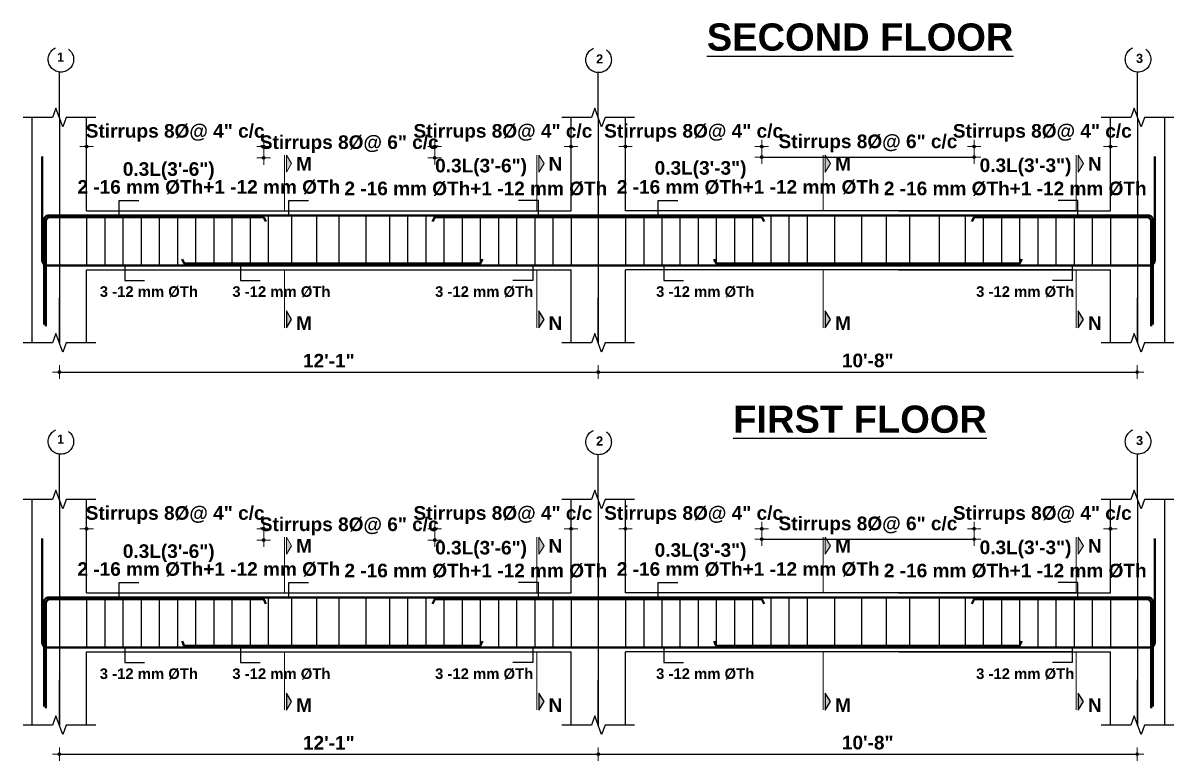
# Model space of a CAD drawing. Header units: inches. Extents: x -9998782 to 66725, y -6520505 to 8308.
# Drawn here: x -4995067 to -4994560, y -3258430 to -3258105 of the extents above; entities that cross this region are included whole.
import ezdxf
from ezdxf.enums import TextEntityAlignment as Align

# ---------------------------------------------------------------- set-up
doc = ezdxf.new("R2010")
doc.units = ezdxf.units.IN
doc.header["$LTSCALE"] = 2
doc.header["$MEASUREMENT"] = 0
doc.header["$PDMODE"] = 34
doc.linetypes.add('ACAD_ISO02W100', pattern=[15, 12, -3])
doc.layers.get('0').update_dxf_attribs({"linetype": 'CONTINUOUS'})
doc.layers.get('DEFPOINTS').update_dxf_attribs({"color": 141, "linetype": 'CONTINUOUS'})
for name, color, linetype, lineweight in [('BAR', 5, 'CONTINUOUS', 40), ('dimension', 160, 'CONTINUOUS', 15), ('HATCH1', 4, 'ACAD_ISO02W100', 13), ('TEXT', 181, 'CONTINUOUS', 25)]:
    doc.layers.add(name, color=color, linetype=linetype, lineweight=lineweight)
doc.layers.add('STIRRUP', color=10, linetype='CONTINUOUS')
doc.styles.add('1.8 str', font='times.ttf', dxfattribs={"width": 0.8, "height": 6})
doc.styles.add('STYLE1', font='arialbd.ttf')
doc.dimstyles.new('1.4', dxfattribs={"dimscale": 0, "dimtxt": 6, "dimasz": 0.5, "dimexe": 2, "dimexo": 9, "dimgap": 2, "dimtad": 1, "dimdec": 0, "dimlfac": 0.5, "dimzin": 3, "dimdsep": 46, "dimlunit": 4, "dimtxsty": '1.8 str', "dimblk": 'DIM', "dimcen": 3, "dimdle": 3, "dimse1": 1, "dimse2": 1, "dimclrd": 256, "dimclre": 256, "dimclrt": 7, "dimadec": 1, "dimazin": 2, "dimtfac": 1, "dimtdec": 0, "dimtix": 1, "dimtofl": 0, "dimtmove": 2, "dimatfit": 3, "dimldrblk": 'arrow', "dimfxl": 2, "dimfrac": 2, "dimtolj": 2, "dimtzin": 0, "dimarcsym": 0})

# ---------------------------------------------------------------- blocks, each defined once
blk = doc.blocks.new('DIM')
at = {"layer": 'dimension'}
h = blk.add_hatch(color=256, dxfattribs=at)
h.paths.add_polyline_path([(0, 1.3), (0, 0), (1.3, 0, 0.414214)])
h.paths.add_polyline_path([(1.3, 0), (0, 0), (0, -1.3, 0.414214)])
h.paths.add_polyline_path([(0, 0), (-1.3, 0, 0.414214), (0, -1.3)])
h.paths.add_polyline_path([(0, 1.3, 0.414214), (-1.3, 0), (0, 0)])
for p, q in [((-6, 0), (6, 0)), ((0, 6), (0, -6))]:
    blk.add_line(p, q, dxfattribs=at)
blk.add_circle((0, 0), 1.28, dxfattribs=at)
blk = doc.blocks.new('*D823')
at = {"layer": 'DEFPOINTS', "color": 0, "ltscale": 10}
for p in [(-4994960.78, -3258328.17), (-4995038.78, -3258340.14), (-4994960.78, -3258344.71)]:
    blk.add_point(p, dxfattribs=at)
at = {"layer": 'dimension', "lineweight": -2, "ltscale": 10}
for p, q in [((-4995039.28, -3258328.17), (-4995039.78, -3258328.17)), ((-4994960.28, -3258328.17), (-4994959.78, -3258328.17))]:
    blk.add_line(p, q, dxfattribs=at)
at = {"layer": 'dimension', "lineweight": -2, "ltscale": 10, "xscale": 0.5, "yscale": 0.5, "zscale": 0.5}
blk.add_blockref('DIM', (-4995038.78, -3258328.17), dxfattribs=at)
at = {"layer": 'dimension', "lineweight": -2, "ltscale": 10, "xscale": 0.5, "yscale": 0.5, "zscale": 0.5, "rotation": 180}
blk.add_blockref('DIM', (-4994960.78, -3258328.17), dxfattribs=at)
at = {"layer": 'dimension', "color": 7, "ltscale": 10, "insert": (-4994999.78, -3258322.14), "char_height": 6, "attachment_point": 5, "style": 'STYLE1'}
blk.add_mtext('\\A2;Stirrups 8%%C@ 4" c/c', dxfattribs=at)
blk = doc.blocks.new('arrow')
at = {"layer": 'dimension'}
blk.add_lwpolyline([(1.2, 0, 0, 2.1, 0), (-2.3, 0, 0, 0, 0), (1.2, 0, 0, 0, 0)], format="xyseb", dxfattribs=at)
blk = doc.blocks.new('*D824')
at = {"layer": 'DEFPOINTS', "color": 0, "ltscale": 10}
for p in [(-4994885.43, -3258333.15), (-4994960.78, -3258349.69), (-4994885.43, -3258364.2)]:
    blk.add_point(p, dxfattribs=at)
at = {"layer": 'dimension', "lineweight": -2, "ltscale": 10}
for p, q in [((-4994961.28, -3258333.15), (-4994961.78, -3258333.15)), ((-4994884.93, -3258333.15), (-4994884.43, -3258333.15))]:
    blk.add_line(p, q, dxfattribs=at)
at = {"layer": 'dimension', "lineweight": -2, "ltscale": 10, "xscale": 0.5, "yscale": 0.5, "zscale": 0.5}
blk.add_blockref('DIM', (-4994960.78, -3258333.15), dxfattribs=at)
at = {"layer": 'dimension', "lineweight": -2, "ltscale": 10, "xscale": 0.5, "yscale": 0.5, "zscale": 0.5, "rotation": 180}
blk.add_blockref('DIM', (-4994885.43, -3258333.15), dxfattribs=at)
at = {"layer": 'dimension', "color": 7, "ltscale": 10, "insert": (-4994923.11, -3258327.12), "char_height": 6, "attachment_point": 5, "style": 'STYLE1'}
blk.add_mtext('\\A2;Stirrups 8%%C@ 6" c/c', dxfattribs=at)
blk = doc.blocks.new('*D825')
at = {"layer": 'DEFPOINTS', "color": 0, "ltscale": 10}
for p in [(-4994825.43, -3258328.17), (-4994825.43, -3258341.71), (-4994885.43, -3258359.22)]:
    blk.add_point(p, dxfattribs=at)
at = {"layer": 'dimension', "lineweight": -2, "ltscale": 10}
for p, q in [((-4994885.93, -3258328.17), (-4994886.43, -3258328.17)), ((-4994824.93, -3258328.17), (-4994824.43, -3258328.17))]:
    blk.add_line(p, q, dxfattribs=at)
at = {"layer": 'dimension', "lineweight": -2, "ltscale": 10, "xscale": 0.5, "yscale": 0.5, "zscale": 0.5}
blk.add_blockref('DIM', (-4994885.43, -3258328.17), dxfattribs=at)
at = {"layer": 'dimension', "lineweight": -2, "ltscale": 10, "xscale": 0.5, "yscale": 0.5, "zscale": 0.5, "rotation": 180}
blk.add_blockref('DIM', (-4994825.43, -3258328.17), dxfattribs=at)
at = {"layer": 'dimension', "color": 7, "ltscale": 10, "insert": (-4994855.43, -3258322.14), "char_height": 6, "attachment_point": 5, "style": 'STYLE1'}
blk.add_mtext('\\A2;Stirrups 8%%C@ 4" c/c', dxfattribs=at)
blk = doc.blocks.new('*D826')
at = {"layer": 'DEFPOINTS', "color": 0, "ltscale": 10}
for p in [(-4994801.43, -3258328.17), (-4994801.43, -3258341.71), (-4994741.43, -3258359.22)]:
    blk.add_point(p, dxfattribs=at)
at = {"layer": 'dimension', "lineweight": -2, "ltscale": 10}
for p, q in [((-4994801.93, -3258328.17), (-4994802.43, -3258328.17)), ((-4994740.93, -3258328.17), (-4994740.43, -3258328.17))]:
    blk.add_line(p, q, dxfattribs=at)
at = {"layer": 'dimension', "lineweight": -2, "ltscale": 10, "xscale": 0.5, "yscale": 0.5, "zscale": 0.5}
blk.add_blockref('DIM', (-4994801.43, -3258328.17), dxfattribs=at)
at = {"layer": 'dimension', "lineweight": -2, "ltscale": 10, "xscale": 0.5, "yscale": 0.5, "zscale": 0.5, "rotation": 180}
blk.add_blockref('DIM', (-4994741.43, -3258328.17), dxfattribs=at)
at = {"layer": 'dimension', "color": 7, "ltscale": 10, "insert": (-4994771.43, -3258322.14), "char_height": 6, "attachment_point": 5, "style": 'STYLE1'}
blk.add_mtext('\\A2;Stirrups 8%%C@ 4" c/c', dxfattribs=at)
blk = doc.blocks.new('*D827')
at = {"layer": 'DEFPOINTS', "color": 0, "ltscale": 10}
for p in [(-4994587.86, -3258328.17), (-4994587.86, -3258341.71), (-4994647.86, -3258359.22)]:
    blk.add_point(p, dxfattribs=at)
at = {"layer": 'dimension', "lineweight": -2, "ltscale": 10}
for p, q in [((-4994648.36, -3258328.17), (-4994648.86, -3258328.17)), ((-4994587.36, -3258328.17), (-4994586.86, -3258328.17))]:
    blk.add_line(p, q, dxfattribs=at)
at = {"layer": 'dimension', "lineweight": -2, "ltscale": 10, "xscale": 0.5, "yscale": 0.5, "zscale": 0.5}
blk.add_blockref('DIM', (-4994647.86, -3258328.17), dxfattribs=at)
at = {"layer": 'dimension', "lineweight": -2, "ltscale": 10, "xscale": 0.5, "yscale": 0.5, "zscale": 0.5, "rotation": 180}
blk.add_blockref('DIM', (-4994587.86, -3258328.17), dxfattribs=at)
at = {"layer": 'dimension', "color": 7, "ltscale": 10, "insert": (-4994617.86, -3258322.14), "char_height": 6, "attachment_point": 5, "style": 'STYLE1'}
blk.add_mtext('\\A2;Stirrups 8%%C@ 4" c/c', dxfattribs=at)
blk = doc.blocks.new('*D828')
at = {"layer": 'DEFPOINTS', "color": 0, "ltscale": 10}
for p in [(-4994647.86, -3258332.78), (-4994741.43, -3258364.2), (-4994647.86, -3258364.2)]:
    blk.add_point(p, dxfattribs=at)
at = {"layer": 'dimension', "lineweight": -2, "ltscale": 10}
blk.add_line((-4994740.93, -3258332.78), (-4994648.36, -3258332.78), dxfattribs=at)
at = {"layer": 'dimension', "lineweight": -2, "ltscale": 10, "xscale": 0.5, "yscale": 0.5, "zscale": 0.5, "rotation": 180}
blk.add_blockref('DIM', (-4994741.43, -3258332.78), dxfattribs=at)
at = {"layer": 'dimension', "lineweight": -2, "ltscale": 10, "xscale": 0.5, "yscale": 0.5, "zscale": 0.5}
blk.add_blockref('DIM', (-4994647.86, -3258332.78), dxfattribs=at)
at = {"layer": 'dimension', "color": 7, "ltscale": 10, "insert": (-4994694.65, -3258326.75), "char_height": 6, "attachment_point": 5, "style": 'STYLE1'}
blk.add_mtext('\\A2;Stirrups 8%%C@ 6" c/c', dxfattribs=at)
blk = doc.blocks.new('*D829')
at = {"layer": 'DEFPOINTS', "color": 0, "ltscale": 10}
for p in [(-4995050.78, -3258414.66), (-4994813.43, -3258414.66), (-4994813.43, -3258427.47)]:
    blk.add_point(p, dxfattribs=at)
at = {"layer": 'dimension', "lineweight": -2, "ltscale": 10}
blk.add_line((-4995050.28, -3258427.47), (-4994813.93, -3258427.47), dxfattribs=at)
at = {"layer": 'dimension', "lineweight": -2, "ltscale": 10, "xscale": 0.5, "yscale": 0.5, "zscale": 0.5, "rotation": 180}
blk.add_blockref('DIM', (-4995050.78, -3258427.47), dxfattribs=at)
at = {"layer": 'dimension', "lineweight": -2, "ltscale": 10, "xscale": 0.5, "yscale": 0.5, "zscale": 0.5}
blk.add_blockref('DIM', (-4994813.43, -3258427.47), dxfattribs=at)
at = {"layer": 'dimension', "color": 7, "ltscale": 10, "insert": (-4994932.11, -3258422.46), "char_height": 6, "attachment_point": 5, "style": 'STYLE1'}
blk.add_mtext('\\A2;12\'-1"', dxfattribs=at)
blk = doc.blocks.new('*D830')
at = {"layer": 'DEFPOINTS', "color": 0, "ltscale": 10}
for p in [(-4994813.43, -3258414.66), (-4994576.08, -3258414.66), (-4994576.08, -3258427.47)]:
    blk.add_point(p, dxfattribs=at)
at = {"layer": 'dimension', "lineweight": -2, "ltscale": 10}
blk.add_line((-4994812.93, -3258427.47), (-4994576.58, -3258427.47), dxfattribs=at)
at = {"layer": 'dimension', "lineweight": -2, "ltscale": 10, "xscale": 0.5, "yscale": 0.5, "zscale": 0.5, "rotation": 180}
blk.add_blockref('DIM', (-4994813.43, -3258427.47), dxfattribs=at)
at = {"layer": 'dimension', "lineweight": -2, "ltscale": 10, "xscale": 0.5, "yscale": 0.5, "zscale": 0.5}
blk.add_blockref('DIM', (-4994576.08, -3258427.47), dxfattribs=at)
at = {"layer": 'dimension', "color": 7, "ltscale": 10, "insert": (-4994694.76, -3258422.41), "char_height": 6, "attachment_point": 5, "style": 'STYLE1'}
blk.add_mtext('\\A2;10\'-8"', dxfattribs=at)
blk = doc.blocks.new('*D831')
at = {"layer": 'DEFPOINTS', "color": 0, "ltscale": 10}
for p in [(-4994960.78, -3258159.87), (-4995038.78, -3258171.85), (-4994960.78, -3258176.42)]:
    blk.add_point(p, dxfattribs=at)
at = {"layer": 'dimension', "lineweight": -2, "ltscale": 10}
for p, q in [((-4995039.28, -3258159.87), (-4995039.78, -3258159.87)), ((-4994960.28, -3258159.87), (-4994959.78, -3258159.87))]:
    blk.add_line(p, q, dxfattribs=at)
at = {"layer": 'dimension', "lineweight": -2, "ltscale": 10, "xscale": 0.5, "yscale": 0.5, "zscale": 0.5}
blk.add_blockref('DIM', (-4995038.78, -3258159.87), dxfattribs=at)
at = {"layer": 'dimension', "lineweight": -2, "ltscale": 10, "xscale": 0.5, "yscale": 0.5, "zscale": 0.5, "rotation": 180}
blk.add_blockref('DIM', (-4994960.78, -3258159.87), dxfattribs=at)
at = {"layer": 'dimension', "color": 7, "ltscale": 10, "insert": (-4994999.78, -3258153.85), "char_height": 6, "attachment_point": 5, "style": 'STYLE1'}
blk.add_mtext('\\A2;Stirrups 8%%C@ 4" c/c', dxfattribs=at)
blk = doc.blocks.new('*D832')
at = {"layer": 'DEFPOINTS', "color": 0, "ltscale": 10}
for p in [(-4994885.43, -3258164.85), (-4994960.78, -3258181.4), (-4994885.43, -3258195.91)]:
    blk.add_point(p, dxfattribs=at)
at = {"layer": 'dimension', "lineweight": -2, "ltscale": 10}
for p, q in [((-4994961.28, -3258164.85), (-4994961.78, -3258164.85)), ((-4994884.93, -3258164.85), (-4994884.43, -3258164.85))]:
    blk.add_line(p, q, dxfattribs=at)
at = {"layer": 'dimension', "lineweight": -2, "ltscale": 10, "xscale": 0.5, "yscale": 0.5, "zscale": 0.5}
blk.add_blockref('DIM', (-4994960.78, -3258164.85), dxfattribs=at)
at = {"layer": 'dimension', "lineweight": -2, "ltscale": 10, "xscale": 0.5, "yscale": 0.5, "zscale": 0.5, "rotation": 180}
blk.add_blockref('DIM', (-4994885.43, -3258164.85), dxfattribs=at)
at = {"layer": 'dimension', "color": 7, "ltscale": 10, "insert": (-4994923.11, -3258158.83), "char_height": 6, "attachment_point": 5, "style": 'STYLE1'}
blk.add_mtext('\\A2;Stirrups 8%%C@ 6" c/c', dxfattribs=at)
blk = doc.blocks.new('*D833')
at = {"layer": 'DEFPOINTS', "color": 0, "ltscale": 10}
for p in [(-4994825.43, -3258159.87), (-4994825.43, -3258173.42), (-4994885.43, -3258190.93)]:
    blk.add_point(p, dxfattribs=at)
at = {"layer": 'dimension', "lineweight": -2, "ltscale": 10}
for p, q in [((-4994885.93, -3258159.87), (-4994886.43, -3258159.87)), ((-4994824.93, -3258159.87), (-4994824.43, -3258159.87))]:
    blk.add_line(p, q, dxfattribs=at)
at = {"layer": 'dimension', "lineweight": -2, "ltscale": 10, "xscale": 0.5, "yscale": 0.5, "zscale": 0.5}
blk.add_blockref('DIM', (-4994885.43, -3258159.87), dxfattribs=at)
at = {"layer": 'dimension', "lineweight": -2, "ltscale": 10, "xscale": 0.5, "yscale": 0.5, "zscale": 0.5, "rotation": 180}
blk.add_blockref('DIM', (-4994825.43, -3258159.87), dxfattribs=at)
at = {"layer": 'dimension', "color": 7, "ltscale": 10, "insert": (-4994855.43, -3258153.85), "char_height": 6, "attachment_point": 5, "style": 'STYLE1'}
blk.add_mtext('\\A2;Stirrups 8%%C@ 4" c/c', dxfattribs=at)
blk = doc.blocks.new('*D834')
at = {"layer": 'DEFPOINTS', "color": 0, "ltscale": 10}
for p in [(-4994801.43, -3258159.87), (-4994801.43, -3258173.42), (-4994741.43, -3258190.93)]:
    blk.add_point(p, dxfattribs=at)
at = {"layer": 'dimension', "lineweight": -2, "ltscale": 10}
for p, q in [((-4994801.93, -3258159.87), (-4994802.43, -3258159.87)), ((-4994740.93, -3258159.87), (-4994740.43, -3258159.87))]:
    blk.add_line(p, q, dxfattribs=at)
at = {"layer": 'dimension', "lineweight": -2, "ltscale": 10, "xscale": 0.5, "yscale": 0.5, "zscale": 0.5}
blk.add_blockref('DIM', (-4994801.43, -3258159.87), dxfattribs=at)
at = {"layer": 'dimension', "lineweight": -2, "ltscale": 10, "xscale": 0.5, "yscale": 0.5, "zscale": 0.5, "rotation": 180}
blk.add_blockref('DIM', (-4994741.43, -3258159.87), dxfattribs=at)
at = {"layer": 'dimension', "color": 7, "ltscale": 10, "insert": (-4994771.43, -3258153.85), "char_height": 6, "attachment_point": 5, "style": 'STYLE1'}
blk.add_mtext('\\A2;Stirrups 8%%C@ 4" c/c', dxfattribs=at)
blk = doc.blocks.new('*D835')
at = {"layer": 'DEFPOINTS', "color": 0, "ltscale": 10}
for p in [(-4994587.86, -3258159.87), (-4994587.86, -3258173.42), (-4994647.86, -3258190.93)]:
    blk.add_point(p, dxfattribs=at)
at = {"layer": 'dimension', "lineweight": -2, "ltscale": 10}
for p, q in [((-4994648.36, -3258159.87), (-4994648.86, -3258159.87)), ((-4994587.36, -3258159.87), (-4994586.86, -3258159.87))]:
    blk.add_line(p, q, dxfattribs=at)
at = {"layer": 'dimension', "lineweight": -2, "ltscale": 10, "xscale": 0.5, "yscale": 0.5, "zscale": 0.5}
blk.add_blockref('DIM', (-4994647.86, -3258159.87), dxfattribs=at)
at = {"layer": 'dimension', "lineweight": -2, "ltscale": 10, "xscale": 0.5, "yscale": 0.5, "zscale": 0.5, "rotation": 180}
blk.add_blockref('DIM', (-4994587.86, -3258159.87), dxfattribs=at)
at = {"layer": 'dimension', "color": 7, "ltscale": 10, "insert": (-4994617.86, -3258153.85), "char_height": 6, "attachment_point": 5, "style": 'STYLE1'}
blk.add_mtext('\\A2;Stirrups 8%%C@ 4" c/c', dxfattribs=at)
blk = doc.blocks.new('*D836')
at = {"layer": 'DEFPOINTS', "color": 0, "ltscale": 10}
for p in [(-4994647.86, -3258164.48), (-4994741.43, -3258195.91), (-4994647.86, -3258195.91)]:
    blk.add_point(p, dxfattribs=at)
at = {"layer": 'dimension', "lineweight": -2, "ltscale": 10}
blk.add_line((-4994740.93, -3258164.48), (-4994648.36, -3258164.48), dxfattribs=at)
at = {"layer": 'dimension', "lineweight": -2, "ltscale": 10, "xscale": 0.5, "yscale": 0.5, "zscale": 0.5, "rotation": 180}
blk.add_blockref('DIM', (-4994741.43, -3258164.48), dxfattribs=at)
at = {"layer": 'dimension', "lineweight": -2, "ltscale": 10, "xscale": 0.5, "yscale": 0.5, "zscale": 0.5}
blk.add_blockref('DIM', (-4994647.86, -3258164.48), dxfattribs=at)
at = {"layer": 'dimension', "color": 7, "ltscale": 10, "insert": (-4994694.65, -3258158.46), "char_height": 6, "attachment_point": 5, "style": 'STYLE1'}
blk.add_mtext('\\A2;Stirrups 8%%C@ 6" c/c', dxfattribs=at)
blk = doc.blocks.new('*D837')
at = {"layer": 'DEFPOINTS', "color": 0, "ltscale": 10}
for p in [(-4995050.78, -3258246.37), (-4994813.43, -3258246.37), (-4994813.43, -3258259.18)]:
    blk.add_point(p, dxfattribs=at)
at = {"layer": 'dimension', "lineweight": -2, "ltscale": 10}
blk.add_line((-4995050.28, -3258259.18), (-4994813.93, -3258259.18), dxfattribs=at)
at = {"layer": 'dimension', "lineweight": -2, "ltscale": 10, "xscale": 0.5, "yscale": 0.5, "zscale": 0.5, "rotation": 180}
blk.add_blockref('DIM', (-4995050.78, -3258259.18), dxfattribs=at)
at = {"layer": 'dimension', "lineweight": -2, "ltscale": 10, "xscale": 0.5, "yscale": 0.5, "zscale": 0.5}
blk.add_blockref('DIM', (-4994813.43, -3258259.18), dxfattribs=at)
at = {"layer": 'dimension', "color": 7, "ltscale": 10, "insert": (-4994932.11, -3258254.17), "char_height": 6, "attachment_point": 5, "style": 'STYLE1'}
blk.add_mtext('\\A2;12\'-1"', dxfattribs=at)
blk = doc.blocks.new('*D838')
at = {"layer": 'DEFPOINTS', "color": 0, "ltscale": 10}
for p in [(-4994813.43, -3258246.37), (-4994576.08, -3258246.37), (-4994576.08, -3258259.18)]:
    blk.add_point(p, dxfattribs=at)
at = {"layer": 'dimension', "lineweight": -2, "ltscale": 10}
blk.add_line((-4994812.93, -3258259.18), (-4994576.58, -3258259.18), dxfattribs=at)
at = {"layer": 'dimension', "lineweight": -2, "ltscale": 10, "xscale": 0.5, "yscale": 0.5, "zscale": 0.5, "rotation": 180}
blk.add_blockref('DIM', (-4994813.43, -3258259.18), dxfattribs=at)
at = {"layer": 'dimension', "lineweight": -2, "ltscale": 10, "xscale": 0.5, "yscale": 0.5, "zscale": 0.5}
blk.add_blockref('DIM', (-4994576.08, -3258259.18), dxfattribs=at)
at = {"layer": 'dimension', "color": 7, "ltscale": 10, "insert": (-4994694.76, -3258254.12), "char_height": 6, "attachment_point": 5, "style": 'STYLE1'}
blk.add_mtext('\\A2;10\'-8"', dxfattribs=at)

msp = doc.modelspace()

# ---------------------------------------------------------------- hatches: boundary and pattern name
at = {"layer": 'TEXT', "ltscale": 10}
for points in [[(-4994950.79, -3258163.63), (-4994950.79, -3258171.13), (-4994948.48, -3258167.38)], [(-4994839.63, -3258163.63), (-4994839.63, -3258171.13), (-4994837.32, -3258167.38)], [(-4994713.44, -3258163.63), (-4994713.44, -3258171.13), (-4994711.13, -3258167.38)], [(-4994602.06, -3258163.63), (-4994602.06, -3258171.13), (-4994599.75, -3258167.38)], [(-4994950.79, -3258239.77), (-4994950.79, -3258232.27), (-4994948.48, -3258236.02)], [(-4994839.63, -3258239.77), (-4994839.63, -3258232.27), (-4994837.32, -3258236.02)], [(-4994713.44, -3258239.77), (-4994713.44, -3258232.27), (-4994711.13, -3258236.02)], [(-4994602.06, -3258239.77), (-4994602.06, -3258232.27), (-4994599.75, -3258236.02)], [(-4994950.79, -3258331.92), (-4994950.79, -3258339.43), (-4994948.48, -3258335.68)], [(-4994839.63, -3258331.92), (-4994839.63, -3258339.43), (-4994837.32, -3258335.68)], [(-4994713.44, -3258331.92), (-4994713.44, -3258339.43), (-4994711.13, -3258335.68)], [(-4994602.06, -3258331.92), (-4994602.06, -3258339.43), (-4994599.75, -3258335.68)], [(-4994950.79, -3258408.06), (-4994950.79, -3258400.56), (-4994948.48, -3258404.31)], [(-4994839.63, -3258408.06), (-4994839.63, -3258400.56), (-4994837.32, -3258404.31)], [(-4994713.44, -3258408.06), (-4994713.44, -3258400.56), (-4994711.13, -3258404.31)], [(-4994602.06, -3258408.06), (-4994602.06, -3258400.56), (-4994599.75, -3258404.31)]]:
    msp.add_hatch(color=256, dxfattribs=at).paths.add_polyline_path(points)

# ---------------------------------------------------------------- linework, layer by layer
for p, q in [((-4995050.78, -3258147.01), (-4995050.78, -3258127.06)), ((-4994813.43, -3258147.01), (-4994813.43, -3258127.06)), ((-4994575.86, -3258147.01), (-4994575.86, -3258127.06)), ((-4995050.78, -3258147.01), (-4995050.78, -3258246.37)), ((-4994813.43, -3258147.01), (-4994813.43, -3258246.37)), ((-4994575.86, -3258147.01), (-4994575.86, -3258246.37)), ((-4995050.78, -3258246.37), (-4995050.78, -3258226.42)), ((-4994813.43, -3258246.37), (-4994813.43, -3258226.42)), ((-4994575.86, -3258246.37), (-4994575.86, -3258226.42)), ((-4995050.78, -3258315.31), (-4995050.78, -3258295.35)), ((-4994813.43, -3258315.31), (-4994813.43, -3258295.35)), ((-4994575.86, -3258315.31), (-4994575.86, -3258295.35)), ((-4995050.78, -3258315.31), (-4995050.78, -3258414.66)), ((-4994813.43, -3258315.31), (-4994813.43, -3258414.66)), ((-4994575.86, -3258315.31), (-4994575.86, -3258414.66)), ((-4995050.78, -3258414.66), (-4995050.78, -3258394.71)), ((-4994813.43, -3258414.66), (-4994813.43, -3258394.71)), ((-4994575.86, -3258414.66), (-4994575.86, -3258394.71))]:
    msp.add_line(p, q)
at = {"ltscale": 10}
for p, q in [((-4995062.78, -3258214.18), (-4995062.78, -3258147.01)), ((-4995038.78, -3258188.18), (-4995038.78, -3258147.01)), ((-4994825.43, -3258188.18), (-4994825.43, -3258147.01)), ((-4994801.43, -3258188.18), (-4994801.43, -3258147.01)), ((-4994587.86, -3258188.18), (-4994587.86, -3258147.01)), ((-4994563.86, -3258190.93), (-4994563.86, -3258147.01)), ((-4995038.78, -3258188.18), (-4994840.49, -3258188.18)), ((-4994918.78, -3258188.18), (-4994825.43, -3258188.18)), ((-4994602.92, -3258188.18), (-4994801.43, -3258188.18)), ((-4994681.22, -3258188.18), (-4994587.86, -3258188.18)), ((-4994563.86, -3258246.37), (-4994563.86, -3258190.93)), ((-4995062.78, -3258246.37), (-4995062.78, -3258214.18)), ((-4995038.78, -3258246.37), (-4995038.78, -3258214.18)), ((-4995038.78, -3258214.18), (-4994842.27, -3258214.18)), ((-4994918.78, -3258214.18), (-4994825.43, -3258214.18)), ((-4994825.43, -3258246.37), (-4994825.43, -3258214.18)), ((-4994604.7, -3258214.18), (-4994801.43, -3258214.18)), ((-4994801.43, -3258246.37), (-4994801.43, -3258214.18)), ((-4994681.22, -3258214.18), (-4994587.86, -3258214.18)), ((-4994587.86, -3258246.37), (-4994587.86, -3258214.18)), ((-4995062.78, -3258382.47), (-4995062.78, -3258315.31)), ((-4995038.78, -3258356.47), (-4995038.78, -3258315.31)), ((-4994825.43, -3258356.47), (-4994825.43, -3258315.31)), ((-4994801.43, -3258356.47), (-4994801.43, -3258315.31)), ((-4994587.86, -3258356.47), (-4994587.86, -3258315.31)), ((-4994563.86, -3258359.22), (-4994563.86, -3258315.31)), ((-4995038.78, -3258356.47), (-4994840.49, -3258356.47)), ((-4994918.78, -3258356.47), (-4994825.43, -3258356.47)), ((-4994602.92, -3258356.47), (-4994801.43, -3258356.47)), ((-4994681.22, -3258356.47), (-4994587.86, -3258356.47)), ((-4994563.86, -3258414.66), (-4994563.86, -3258359.22)), ((-4995062.78, -3258414.66), (-4995062.78, -3258382.47)), ((-4995038.78, -3258414.66), (-4995038.78, -3258382.47)), ((-4995038.78, -3258382.47), (-4994842.27, -3258382.47)), ((-4994918.78, -3258382.47), (-4994825.43, -3258382.47)), ((-4994825.43, -3258414.66), (-4994825.43, -3258382.47)), ((-4994604.7, -3258382.47), (-4994801.43, -3258382.47)), ((-4994801.43, -3258414.66), (-4994801.43, -3258382.47)), ((-4994681.22, -3258382.47), (-4994587.86, -3258382.47)), ((-4994587.86, -3258414.66), (-4994587.86, -3258382.47))]:
    msp.add_line(p, q, dxfattribs=at)
at = {"linetype": 'Continuous', "ltscale": 10}
for points in [[(-4995034.78, -3258147.01), (-4995047.78, -3258147.01), (-4995049.28, -3258151.13), (-4995052.28, -3258142.89), (-4995053.78, -3258147.01), (-4995066.78, -3258147.01)], [(-4994797.43, -3258147.01), (-4994810.43, -3258147.01), (-4994811.93, -3258151.13), (-4994814.93, -3258142.89), (-4994816.43, -3258147.01), (-4994829.43, -3258147.01)], [(-4994559.86, -3258147.01), (-4994572.86, -3258147.01), (-4994574.36, -3258151.13), (-4994577.36, -3258142.89), (-4994578.86, -3258147.01), (-4994591.86, -3258147.01)], [(-4995034.78, -3258246.37), (-4995047.78, -3258246.37), (-4995049.28, -3258250.49), (-4995052.28, -3258242.25), (-4995053.78, -3258246.37), (-4995066.78, -3258246.37)], [(-4994797.43, -3258246.37), (-4994810.43, -3258246.37), (-4994811.93, -3258250.49), (-4994814.93, -3258242.25), (-4994816.43, -3258246.37), (-4994829.43, -3258246.37)], [(-4994559.86, -3258246.37), (-4994572.86, -3258246.37), (-4994574.36, -3258250.49), (-4994577.36, -3258242.25), (-4994578.86, -3258246.37), (-4994591.86, -3258246.37)], [(-4995034.78, -3258315.31), (-4995047.78, -3258315.31), (-4995049.28, -3258319.43), (-4995052.28, -3258311.18), (-4995053.78, -3258315.31), (-4995066.78, -3258315.31)], [(-4994797.43, -3258315.31), (-4994810.43, -3258315.31), (-4994811.93, -3258319.43), (-4994814.93, -3258311.18), (-4994816.43, -3258315.31), (-4994829.43, -3258315.31)], [(-4994559.86, -3258315.31), (-4994572.86, -3258315.31), (-4994574.36, -3258319.43), (-4994577.36, -3258311.18), (-4994578.86, -3258315.31), (-4994591.86, -3258315.31)], [(-4995034.78, -3258414.66), (-4995047.78, -3258414.66), (-4995049.28, -3258418.78), (-4995052.28, -3258410.54), (-4995053.78, -3258414.66), (-4995066.78, -3258414.66)], [(-4994797.43, -3258414.66), (-4994810.43, -3258414.66), (-4994811.93, -3258418.78), (-4994814.93, -3258410.54), (-4994816.43, -3258414.66), (-4994829.43, -3258414.66)], [(-4994559.86, -3258414.66), (-4994572.86, -3258414.66), (-4994574.36, -3258418.78), (-4994577.36, -3258410.54), (-4994578.86, -3258414.66), (-4994591.86, -3258414.66)]]:
    msp.add_lwpolyline(points, dxfattribs=at)
at = {"layer": 'BAR', "ltscale": 10}
for p, q in [((-4994813.43, -3258190.18), (-4994918.78, -3258190.18)), ((-4994813.43, -3258190.18), (-4994671.22, -3258190.18)), ((-4994575.86, -3258190.18), (-4994681.22, -3258190.18)), ((-4994813.43, -3258212.18), (-4994918.78, -3258212.18)), ((-4994813.43, -3258212.18), (-4994671.22, -3258212.18)), ((-4994575.86, -3258212.18), (-4994681.22, -3258212.18)), ((-4994813.43, -3258358.47), (-4994918.78, -3258358.47)), ((-4994813.43, -3258358.47), (-4994671.22, -3258358.47)), ((-4994575.86, -3258358.47), (-4994681.22, -3258358.47)), ((-4994813.43, -3258380.47), (-4994918.78, -3258380.47)), ((-4994813.43, -3258380.47), (-4994671.22, -3258380.47)), ((-4994575.86, -3258380.47), (-4994681.22, -3258380.47))]:
    msp.add_line(p, q, dxfattribs=at)
for points in [[(-4995038.78, -3258212.18), (-4995056.27, -3258212.18, -0.414214), (-4995058.28, -3258210.16), (-4995058.28, -3258164.18)], [(-4994587.86, -3258212.18), (-4994570.38, -3258212.18, 0.414214), (-4994568.36, -3258210.16), (-4994568.36, -3258164.18)], [(-4995057.53, -3258238.18), (-4995057.53, -3258192.2, -0.414214), (-4995055.52, -3258190.18), (-4995038.78, -3258190.18)], [(-4994569.11, -3258238.18), (-4994569.11, -3258192.2, 0.414214), (-4994571.13, -3258190.18), (-4994587.86, -3258190.18)], [(-4995056.78, -3258238.93), (-4995056.78, -3258192.95, -0.414214), (-4995054.77, -3258190.93), (-4995038.78, -3258190.93)], [(-4994569.86, -3258238.93), (-4994569.86, -3258192.95, 0.414214), (-4994571.88, -3258190.93), (-4994587.86, -3258190.93)], [(-4995038.78, -3258380.47), (-4995056.27, -3258380.47, -0.414214), (-4995058.28, -3258378.46), (-4995058.28, -3258332.47)], [(-4994587.86, -3258380.47), (-4994570.38, -3258380.47, 0.414214), (-4994568.36, -3258378.46), (-4994568.36, -3258332.47)], [(-4995057.53, -3258406.47), (-4995057.53, -3258360.49, -0.414214), (-4995055.52, -3258358.47), (-4995038.78, -3258358.47)], [(-4995056.78, -3258407.22), (-4995056.78, -3258361.24, -0.414214), (-4995054.77, -3258359.22), (-4995038.78, -3258359.22)], [(-4994569.11, -3258406.47), (-4994569.11, -3258360.49, 0.414214), (-4994571.13, -3258358.47), (-4994587.86, -3258358.47)], [(-4994569.86, -3258407.22), (-4994569.86, -3258361.24, 0.414214), (-4994571.88, -3258359.22), (-4994587.86, -3258359.22)]]:
    msp.add_lwpolyline(points, format="xyb", dxfattribs=at)
for points in [[(-4995050.78, -3258190.18), (-4994908.78, -3258190.18)], [(-4995050.78, -3258190.93), (-4994960.78, -3258190.93), (-4994959.83, -3258192.93)], [(-4994886.47, -3258192.93), (-4994885.43, -3258190.93), (-4994813.43, -3258190.93)], [(-4994740.39, -3258192.93), (-4994741.43, -3258190.93), (-4994813.43, -3258190.93)], [(-4994648.91, -3258192.93), (-4994647.86, -3258190.93), (-4994575.86, -3258190.93)], [(-4994996.74, -3258209.43), (-4994995.78, -3258211.43), (-4994908.78, -3258211.43)], [(-4994864.48, -3258209.43), (-4994865.43, -3258211.43), (-4994918.78, -3258211.43)], [(-4994762.39, -3258209.43), (-4994761.43, -3258211.43), (-4994671.22, -3258211.43)], [(-4994626.91, -3258209.43), (-4994627.86, -3258211.43), (-4994681.22, -3258211.43)], [(-4994908.78, -3258212.18), (-4995050.78, -3258212.18)], [(-4995050.78, -3258358.47), (-4994908.78, -3258358.47)], [(-4995050.78, -3258359.22), (-4994960.78, -3258359.22), (-4994959.83, -3258361.22)], [(-4994886.47, -3258361.22), (-4994885.43, -3258359.22), (-4994813.43, -3258359.22)], [(-4994740.39, -3258361.22), (-4994741.43, -3258359.22), (-4994813.43, -3258359.22)], [(-4994648.91, -3258361.22), (-4994647.86, -3258359.22), (-4994575.86, -3258359.22)], [(-4994996.74, -3258377.72), (-4994995.78, -3258379.72), (-4994908.78, -3258379.72)], [(-4994864.48, -3258377.72), (-4994865.43, -3258379.72), (-4994918.78, -3258379.72)], [(-4994762.39, -3258377.72), (-4994761.43, -3258379.72), (-4994671.22, -3258379.72)], [(-4994626.91, -3258377.72), (-4994627.86, -3258379.72), (-4994681.22, -3258379.72)], [(-4994908.78, -3258380.47), (-4995050.78, -3258380.47)]]:
    msp.add_lwpolyline(points, dxfattribs=at)
at = {"layer": 'dimension', "ltscale": 10}
for p, q in [((-4994951.65, -3258188.18), (-4994951.65, -3258163.68)), ((-4994840.49, -3258188.18), (-4994840.49, -3258163.68)), ((-4994714.3, -3258188.18), (-4994714.3, -3258163.68)), ((-4994602.92, -3258188.18), (-4994602.92, -3258163.68)), ((-4994951.65, -3258239.72), (-4994951.65, -3258214.18)), ((-4994840.49, -3258239.72), (-4994840.49, -3258214.18)), ((-4994714.3, -3258239.72), (-4994714.3, -3258214.18)), ((-4994602.92, -3258239.72), (-4994602.92, -3258214.18)), ((-4994951.65, -3258356.47), (-4994951.65, -3258331.97)), ((-4994840.49, -3258356.47), (-4994840.49, -3258331.97)), ((-4994714.3, -3258356.47), (-4994714.3, -3258331.97)), ((-4994602.92, -3258356.47), (-4994602.92, -3258331.97)), ((-4994951.65, -3258408.01), (-4994951.65, -3258382.47)), ((-4994840.49, -3258408.01), (-4994840.49, -3258382.47)), ((-4994714.3, -3258408.01), (-4994714.3, -3258382.47)), ((-4994602.92, -3258408.01), (-4994602.92, -3258382.47))]:
    msp.add_line(p, q, dxfattribs=at)
for points in [[(-4994950.79, -3258171.13), (-4994950.79, -3258163.63), (-4994948.48, -3258167.38), (-4994950.79, -3258171.13)], [(-4994839.63, -3258171.13), (-4994839.63, -3258163.63), (-4994837.32, -3258167.38), (-4994839.63, -3258171.13)], [(-4994713.44, -3258171.13), (-4994713.44, -3258163.63), (-4994711.13, -3258167.38), (-4994713.44, -3258171.13)], [(-4994602.06, -3258171.13), (-4994602.06, -3258163.63), (-4994599.75, -3258167.38), (-4994602.06, -3258171.13)], [(-4994950.79, -3258339.43), (-4994950.79, -3258331.92), (-4994948.48, -3258335.68), (-4994950.79, -3258339.43)], [(-4994839.63, -3258339.43), (-4994839.63, -3258331.92), (-4994837.32, -3258335.68), (-4994839.63, -3258339.43)], [(-4994713.44, -3258339.43), (-4994713.44, -3258331.92), (-4994711.13, -3258335.68), (-4994713.44, -3258339.43)], [(-4994602.06, -3258339.43), (-4994602.06, -3258331.92), (-4994599.75, -3258335.68), (-4994602.06, -3258339.43)]]:
    msp.add_lwpolyline(points, dxfattribs=at)
at = {"layer": 'HATCH1', "lineweight": 25}
for centre in [(-4995050.1, -3258121.49), (-4994813.27, -3258121.69), (-4994575.7, -3258121.46), (-4995050.1, -3258289.78), (-4994813.27, -3258289.98), (-4994575.7, -3258289.76)]:
    msp.add_circle(centre, 5.6, dxfattribs=at)
at = {"layer": 'STIRRUP'}
for p, q in [((-4995038.78, -3258189.78), (-4995038.78, -3258212.58)), ((-4995030.78, -3258189.78), (-4995030.78, -3258212.58)), ((-4995022.78, -3258189.78), (-4995022.78, -3258212.58)), ((-4995014.78, -3258189.78), (-4995014.78, -3258212.58)), ((-4995006.78, -3258189.78), (-4995006.78, -3258212.58)), ((-4994998.78, -3258189.78), (-4994998.78, -3258212.58)), ((-4994990.78, -3258189.78), (-4994990.78, -3258212.58)), ((-4994982.78, -3258189.78), (-4994982.78, -3258212.58)), ((-4994974.78, -3258189.78), (-4994974.78, -3258212.58)), ((-4994966.78, -3258189.78), (-4994966.78, -3258212.58)), ((-4994958.78, -3258189.78), (-4994958.78, -3258212.58)), ((-4994948.52, -3258189.78), (-4994948.52, -3258212.58)), ((-4994937.46, -3258189.78), (-4994937.46, -3258212.58)), ((-4994927.62, -3258189.78), (-4994927.62, -3258212.58)), ((-4994915.78, -3258189.78), (-4994915.78, -3258212.58)), ((-4994905.43, -3258189.78), (-4994905.43, -3258212.58)), ((-4994897.43, -3258189.78), (-4994897.43, -3258212.58)), ((-4994889.43, -3258189.78), (-4994889.43, -3258212.58)), ((-4994881.43, -3258189.78), (-4994881.43, -3258212.58)), ((-4994873.43, -3258189.78), (-4994873.43, -3258212.58)), ((-4994865.43, -3258189.78), (-4994865.43, -3258212.58)), ((-4994857.43, -3258189.78), (-4994857.43, -3258212.58)), ((-4994849.43, -3258189.78), (-4994849.43, -3258212.58)), ((-4994841.43, -3258189.78), (-4994841.43, -3258212.58)), ((-4994833.43, -3258189.78), (-4994833.43, -3258212.58)), ((-4994825.43, -3258189.78), (-4994825.43, -3258212.58)), ((-4994801.43, -3258189.78), (-4994801.43, -3258212.58)), ((-4994793.43, -3258189.78), (-4994793.43, -3258212.58)), ((-4994785.43, -3258189.78), (-4994785.43, -3258212.58)), ((-4994777.43, -3258189.78), (-4994777.43, -3258212.58)), ((-4994769.43, -3258189.78), (-4994769.43, -3258212.58)), ((-4994761.43, -3258189.78), (-4994761.43, -3258212.58)), ((-4994753.43, -3258189.78), (-4994753.43, -3258212.58)), ((-4994745.43, -3258189.78), (-4994745.43, -3258212.58)), ((-4994737.43, -3258189.78), (-4994737.43, -3258212.58)), ((-4994729.43, -3258189.78), (-4994729.43, -3258212.58)), ((-4994721.43, -3258189.78), (-4994721.43, -3258212.58)), ((-4994709.43, -3258189.78), (-4994709.43, -3258212.58)), ((-4994697.43, -3258189.78), (-4994697.43, -3258212.58)), ((-4994686.56, -3258189.78), (-4994686.56, -3258212.58)), ((-4994676.31, -3258189.78), (-4994676.31, -3258212.58)), ((-4994663.35, -3258189.78), (-4994663.35, -3258212.58)), ((-4994651.86, -3258189.78), (-4994651.86, -3258212.58)), ((-4994643.86, -3258189.78), (-4994643.86, -3258212.58)), ((-4994635.86, -3258189.78), (-4994635.86, -3258212.58)), ((-4994627.86, -3258189.78), (-4994627.86, -3258212.58)), ((-4994619.86, -3258189.78), (-4994619.86, -3258212.58)), ((-4994611.86, -3258189.78), (-4994611.86, -3258212.58)), ((-4994603.86, -3258189.78), (-4994603.86, -3258212.58)), ((-4994595.86, -3258189.78), (-4994595.86, -3258212.58)), ((-4994587.86, -3258189.78), (-4994587.86, -3258212.58)), ((-4995038.78, -3258358.07), (-4995038.78, -3258380.87)), ((-4995030.78, -3258358.07), (-4995030.78, -3258380.87)), ((-4995022.78, -3258358.07), (-4995022.78, -3258380.87)), ((-4995014.78, -3258358.07), (-4995014.78, -3258380.87)), ((-4995006.78, -3258358.07), (-4995006.78, -3258380.87)), ((-4994998.78, -3258358.07), (-4994998.78, -3258380.87)), ((-4994990.78, -3258358.07), (-4994990.78, -3258380.87)), ((-4994982.78, -3258358.07), (-4994982.78, -3258380.87)), ((-4994974.78, -3258358.07), (-4994974.78, -3258380.87)), ((-4994966.78, -3258358.07), (-4994966.78, -3258380.87)), ((-4994958.78, -3258358.07), (-4994958.78, -3258380.87)), ((-4994948.52, -3258358.07), (-4994948.52, -3258380.87)), ((-4994937.46, -3258358.07), (-4994937.46, -3258380.87)), ((-4994927.62, -3258358.07), (-4994927.62, -3258380.87)), ((-4994915.78, -3258358.07), (-4994915.78, -3258380.87)), ((-4994905.43, -3258358.07), (-4994905.43, -3258380.87)), ((-4994897.43, -3258358.07), (-4994897.43, -3258380.87)), ((-4994889.43, -3258358.07), (-4994889.43, -3258380.87)), ((-4994881.43, -3258358.07), (-4994881.43, -3258380.87)), ((-4994873.43, -3258358.07), (-4994873.43, -3258380.87)), ((-4994865.43, -3258358.07), (-4994865.43, -3258380.87)), ((-4994857.43, -3258358.07), (-4994857.43, -3258380.87)), ((-4994849.43, -3258358.07), (-4994849.43, -3258380.87)), ((-4994841.43, -3258358.07), (-4994841.43, -3258380.87)), ((-4994833.43, -3258358.07), (-4994833.43, -3258380.87)), ((-4994825.43, -3258358.07), (-4994825.43, -3258380.87)), ((-4994801.43, -3258358.07), (-4994801.43, -3258380.87)), ((-4994793.43, -3258358.07), (-4994793.43, -3258380.87)), ((-4994785.43, -3258358.07), (-4994785.43, -3258380.87)), ((-4994777.43, -3258358.07), (-4994777.43, -3258380.87)), ((-4994769.43, -3258358.07), (-4994769.43, -3258380.87)), ((-4994761.43, -3258358.07), (-4994761.43, -3258380.87)), ((-4994753.43, -3258358.07), (-4994753.43, -3258380.87)), ((-4994745.43, -3258358.07), (-4994745.43, -3258380.87)), ((-4994737.43, -3258358.07), (-4994737.43, -3258380.87)), ((-4994729.43, -3258358.07), (-4994729.43, -3258380.87)), ((-4994721.43, -3258358.07), (-4994721.43, -3258380.87)), ((-4994709.43, -3258358.07), (-4994709.43, -3258380.87)), ((-4994697.43, -3258358.07), (-4994697.43, -3258380.87)), ((-4994686.56, -3258358.07), (-4994686.56, -3258380.87)), ((-4994676.31, -3258358.07), (-4994676.31, -3258380.87)), ((-4994663.35, -3258358.07), (-4994663.35, -3258380.87)), ((-4994651.86, -3258358.07), (-4994651.86, -3258380.87)), ((-4994643.86, -3258358.07), (-4994643.86, -3258380.87)), ((-4994635.86, -3258358.07), (-4994635.86, -3258380.87)), ((-4994627.86, -3258358.07), (-4994627.86, -3258380.87)), ((-4994619.86, -3258358.07), (-4994619.86, -3258380.87)), ((-4994611.86, -3258358.07), (-4994611.86, -3258380.87)), ((-4994603.86, -3258358.07), (-4994603.86, -3258380.87)), ((-4994595.86, -3258358.07), (-4994595.86, -3258380.87)), ((-4994587.86, -3258358.07), (-4994587.86, -3258380.87))]:
    msp.add_line(p, q, dxfattribs=at)
at = {"layer": 'TEXT', "ltscale": 10}
for points in [[(-4994950.79, -3258232.27), (-4994950.79, -3258239.77), (-4994948.48, -3258236.02), (-4994950.79, -3258232.27)], [(-4994839.63, -3258232.27), (-4994839.63, -3258239.77), (-4994837.32, -3258236.02), (-4994839.63, -3258232.27)], [(-4994713.44, -3258232.27), (-4994713.44, -3258239.77), (-4994711.13, -3258236.02), (-4994713.44, -3258232.27)], [(-4994602.06, -3258232.27), (-4994602.06, -3258239.77), (-4994599.75, -3258236.02), (-4994602.06, -3258232.27)], [(-4994950.79, -3258400.56), (-4994950.79, -3258408.06), (-4994948.48, -3258404.31), (-4994950.79, -3258400.56)], [(-4994839.63, -3258400.56), (-4994839.63, -3258408.06), (-4994837.32, -3258404.31), (-4994839.63, -3258400.56)], [(-4994713.44, -3258400.56), (-4994713.44, -3258408.06), (-4994711.13, -3258404.31), (-4994713.44, -3258400.56)], [(-4994602.06, -3258400.56), (-4994602.06, -3258408.06), (-4994599.75, -3258404.31), (-4994602.06, -3258400.56)]]:
    msp.add_lwpolyline(points, dxfattribs=at)

# ---------------------------------------------------------------- texts
at = {"layer": 'HATCH1', "lineweight": 25, "style": 'STYLE1'}
for s, p in [('1', (-4995051.79, -3258122.48)), ('2', (-4994814.37, -3258123.24)), ('3', (-4994576.57, -3258123.01)), ('1', (-4995051.79, -3258290.77)), ('2', (-4994814.37, -3258291.53)), ('3', (-4994576.57, -3258291.31))]:
    msp.add_text(s, height=4, dxfattribs=at).set_placement(p)
at = {"layer": 'TEXT', "style": 'STYLE1'}
for s, p in [('%%USECOND FLOOR', (-4994698.11, -3258111.63)), ('%%UFIRST FLOOR', (-4994698.12, -3258279.93))]:
    msp.add_text(s, height=12, dxfattribs=at).set_placement(p, align=Align.MIDDLE_CENTER)
at = {"layer": 'TEXT', "ltscale": 10, "style": 'STYLE1'}
for s, height, p in [('M', 6, (-4994946.5, -3258170.47)), ('N', 6, (-4994835.33, -3258170.47)), ('M', 6, (-4994709.15, -3258170.47)), ('N', 6, (-4994597.76, -3258170.47)), ('2 -16 mm %%CTh+1 -12 mm %%CTh', 6, (-4995042.82, -3258180.64)), ('2 -16 mm %%CTh+1 -12 mm %%CTh', 6, (-4994925.2, -3258181.3)), ('2 -16 mm %%CTh+1 -12 mm %%CTh', 6, (-4994805.25, -3258180.64)), ('2 -16 mm %%CTh+1 -12 mm %%CTh', 6, (-4994687.64, -3258181.3)), ('3 -12 mm %%CTh ', 4.68, (-4995032.97, -3258226.07)), ('3 -12 mm %%CTh ', 4.68, (-4994974.6, -3258226.07)), ('3 -12 mm %%CTh ', 4.68, (-4994885.3, -3258226.07)), ('3 -12 mm %%CTh ', 4.68, (-4994787.95, -3258226.07)), ('3 -12 mm %%CTh ', 4.68, (-4994647, -3258226.07)), ('M', 6, (-4994946.5, -3258240.6)), ('N', 6, (-4994835.33, -3258240.6)), ('M', 6, (-4994709.15, -3258240.6)), ('N', 6, (-4994597.76, -3258240.6)), ('M', 6, (-4994946.5, -3258338.76)), ('N', 6, (-4994835.33, -3258338.76)), ('M', 6, (-4994709.15, -3258338.76)), ('N', 6, (-4994597.76, -3258338.76)), ('2 -16 mm %%CTh+1 -12 mm %%CTh', 6, (-4995042.82, -3258348.93)), ('2 -16 mm %%CTh+1 -12 mm %%CTh', 6, (-4994925.2, -3258349.59)), ('2 -16 mm %%CTh+1 -12 mm %%CTh', 6, (-4994805.25, -3258348.93)), ('2 -16 mm %%CTh+1 -12 mm %%CTh', 6, (-4994687.64, -3258349.59)), ('3 -12 mm %%CTh ', 4.68, (-4995032.97, -3258394.37)), ('3 -12 mm %%CTh ', 4.68, (-4994974.6, -3258394.37)), ('3 -12 mm %%CTh ', 4.68, (-4994885.3, -3258394.37)), ('3 -12 mm %%CTh ', 4.68, (-4994787.95, -3258394.37)), ('3 -12 mm %%CTh ', 4.68, (-4994647, -3258394.37)), ('M', 6, (-4994946.5, -3258408.89)), ('N', 6, (-4994835.33, -3258408.89)), ('M', 6, (-4994709.15, -3258408.89)), ('N', 6, (-4994597.76, -3258408.89))]:
    msp.add_text(s, height=height, dxfattribs=at).set_placement(p)
at = {"layer": 'TEXT', "style": 'STYLE1'}
for s, p in [('0.3L(3\'-6")', (-4994885.27, -3258171.24)), ('0.3L(3\'-3")', (-4994645.46, -3258171.1)), ('0.3L(3\'-6")', (-4995022.83, -3258172.76)), ('0.3L(3\'-3")', (-4994788.59, -3258172.26)), ('0.3L(3\'-6")', (-4995022.83, -3258341.05)), ('0.3L(3\'-6")', (-4994885.27, -3258339.53)), ('0.3L(3\'-3")', (-4994788.59, -3258340.55)), ('0.3L(3\'-3")', (-4994645.46, -3258339.39))]:
    msp.add_text(s, height=6, dxfattribs=at).set_placement(p)

# ---------------------------------------------------------------- dimensions: what is measured, and where the dimension line sits
at = {"layer": 'dimension', "ltscale": 10}
for base, p1, p2, text, picture, middle in [((-4994960.78, -3258159.87), (-4995038.78, -3258171.85), (-4994960.78, -3258176.42), 'Stirrups 8%%C@ 4" c/c', '*D831', (-4994999.78, -3258153.85)), ((-4994825.43, -3258159.87), (-4994885.43, -3258190.93), (-4994825.43, -3258173.42), 'Stirrups 8%%C@ 4" c/c', '*D833', (-4994855.43, -3258153.85)), ((-4994647.86, -3258164.48), (-4994741.43, -3258195.91), (-4994647.86, -3258195.91), 'Stirrups 8%%C@ 6" c/c', '*D836', (-4994694.65, -3258158.46)), ((-4994587.86, -3258159.87), (-4994647.86, -3258190.93), (-4994587.86, -3258173.42), 'Stirrups 8%%C@ 4" c/c', '*D835', (-4994617.86, -3258153.85)), ((-4994885.43, -3258164.85), (-4994960.78, -3258181.4), (-4994885.43, -3258195.91), 'Stirrups 8%%C@ 6" c/c', '*D832', (-4994923.11, -3258158.83)), ((-4994813.43, -3258259.18), (-4995050.78, -3258246.37), (-4994813.43, -3258246.37), '12\'-1"', '*D837', (-4994932.11, -3258254.17)), ((-4994576.08, -3258259.18), (-4994813.43, -3258246.37), (-4994576.08, -3258246.37), '10\'-8"', '*D838', (-4994694.76, -3258254.12)), ((-4994960.78, -3258328.17), (-4995038.78, -3258340.14), (-4994960.78, -3258344.71), 'Stirrups 8%%C@ 4" c/c', '*D823', (-4994999.78, -3258322.14)), ((-4994825.43, -3258328.17), (-4994885.43, -3258359.22), (-4994825.43, -3258341.71), 'Stirrups 8%%C@ 4" c/c', '*D825', (-4994855.43, -3258322.14)), ((-4994587.86, -3258328.17), (-4994647.86, -3258359.22), (-4994587.86, -3258341.71), 'Stirrups 8%%C@ 4" c/c', '*D827', (-4994617.86, -3258322.14)), ((-4994885.43, -3258333.15), (-4994960.78, -3258349.69), (-4994885.43, -3258364.2), 'Stirrups 8%%C@ 6" c/c', '*D824', (-4994923.11, -3258327.12)), ((-4994647.86, -3258332.78), (-4994741.43, -3258364.2), (-4994647.86, -3258364.2), 'Stirrups 8%%C@ 6" c/c', '*D828', (-4994694.65, -3258326.75)), ((-4994813.43, -3258427.47), (-4995050.78, -3258414.66), (-4994813.43, -3258414.66), '12\'-1"', '*D829', (-4994932.11, -3258422.46)), ((-4994576.08, -3258427.47), (-4994813.43, -3258414.66), (-4994576.08, -3258414.66), '10\'-8"', '*D830', (-4994694.76, -3258422.41))]:
    dim = msp.add_linear_dim(base=base, p1=p1, p2=p2, text=text, dimstyle='1.4', override={"dimscale": 1, "dimtxsty": 'STYLE1'}, dxfattribs=at)
    dim.commit()
    dim.dimension.update_dxf_attribs({"geometry": picture, "text_midpoint": middle})
for base, p1, p2, picture, middle in [((-4994801.43, -3258159.87), (-4994741.43, -3258190.93), (-4994801.43, -3258173.42), '*D834', (-4994771.43, -3258153.85)), ((-4994801.43, -3258328.17), (-4994741.43, -3258359.22), (-4994801.43, -3258341.71), '*D826', (-4994771.43, -3258322.14))]:
    dim = msp.add_linear_dim(base=base, p1=p1, p2=p2, angle=180, text='Stirrups 8%%C@ 4" c/c', dimstyle='1.4', override={"dimscale": 1, "dimtxsty": 'STYLE1'}, dxfattribs=at)
    dim.commit()
    dim.dimension.update_dxf_attribs({"geometry": picture, "text_midpoint": middle})

# ---------------------------------------------------------------- leaders
for points in [[(-4995024.43, -3258189.78), (-4995024.43, -3258183.57), (-4995015.71, -3258183.57)], [(-4994949.75, -3258189.78), (-4994949.75, -3258183.57), (-4994941.03, -3258183.57)], [(-4994839.79, -3258189.78), (-4994839.79, -3258183.57), (-4994848.51, -3258183.57)], [(-4994787.07, -3258189.78), (-4994787.07, -3258183.57), (-4994778.35, -3258183.57)], [(-4994602.22, -3258189.78), (-4994602.22, -3258183.57), (-4994610.94, -3258183.57)], [(-4995021.94, -3258212.58), (-4995021.94, -3258218.79), (-4995013.22, -3258218.79)], [(-4994971.02, -3258212.58), (-4994971.02, -3258218.79), (-4994962.3, -3258218.79)], [(-4994842.27, -3258212.58), (-4994842.27, -3258218.79), (-4994850.99, -3258218.79)], [(-4994784.59, -3258212.58), (-4994784.59, -3258218.79), (-4994775.87, -3258218.79)], [(-4994604.7, -3258212.58), (-4994604.7, -3258218.79), (-4994613.42, -3258218.79)], [(-4995024.43, -3258358.07), (-4995024.43, -3258351.86), (-4995015.71, -3258351.86)], [(-4994949.75, -3258358.07), (-4994949.75, -3258351.86), (-4994941.03, -3258351.86)], [(-4994839.79, -3258358.07), (-4994839.79, -3258351.86), (-4994848.51, -3258351.86)], [(-4994787.07, -3258358.07), (-4994787.07, -3258351.86), (-4994778.35, -3258351.86)], [(-4994602.22, -3258358.07), (-4994602.22, -3258351.86), (-4994610.94, -3258351.86)], [(-4995021.94, -3258380.87), (-4995021.94, -3258387.08), (-4995013.22, -3258387.08)], [(-4994971.02, -3258380.87), (-4994971.02, -3258387.08), (-4994962.3, -3258387.08)], [(-4994842.27, -3258380.87), (-4994842.27, -3258387.08), (-4994850.99, -3258387.08)], [(-4994784.59, -3258380.87), (-4994784.59, -3258387.08), (-4994775.87, -3258387.08)], [(-4994604.7, -3258380.87), (-4994604.7, -3258387.08), (-4994613.42, -3258387.08)]]:
    msp.add_leader(points, dimstyle='1.4', override={"dimscale": 1, "dimtxsty": 'STYLE1'}, dxfattribs=at)

doc.saveas('drawing.dxf')
